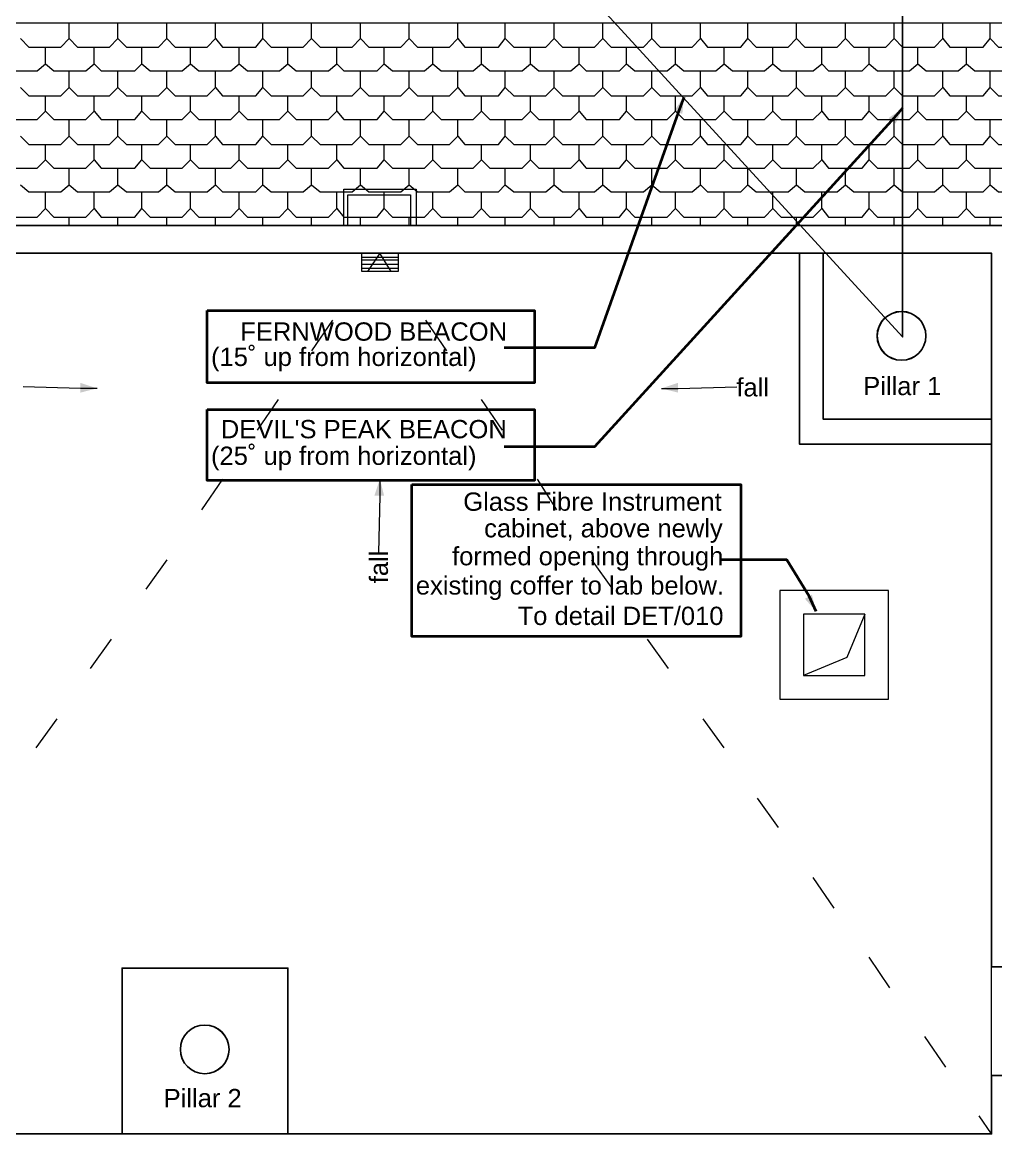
# Model space of a CAD drawing. Header units: millimetres. Extents: x 0 to 80.9, y 0 to 43.9.
# Drawn here: x 40.1 to 49.05, y 20.95 to 31.29 of the extents above; entities that cross this region are included whole.
import ezdxf

# ---------------------------------------------------------------- set-up
doc = ezdxf.new("R2010")
doc.units = ezdxf.units.MM
doc.layers.add('PDF_0', color=7, linetype='Continuous', true_color=0xed1f24)
for name, color, linetype in [('PDF_014408$A$doors_windows.2D_Pen_No__4', 7, 'Continuous'), ('PDF_014408$A$walls.inside_Pen_No__4', 7, 'Continuous'), ('PDF_014408$BL', 7, 'Continuous'), ('PDF_014408$BL-ROOF', 7, 'Continuous'), ('PDF_014408$EQ', 7, 'Continuous'), ('PDF_014408$Notes', 7, 'Continuous'), ('PDF_014408$PL-SERVICES-STORMWATER', 7, 'Continuous'), ('PDF_014408$PL-TOIL', 7, 'Continuous'), ('PDF_014408$S-Structural$Steel$Elevation_Pen_No__4', 7, 'Continuous'), ('PDF_014408$WA-COL', 7, 'Continuous'), ('PDF_014408$WA-EXT', 7, 'Continuous'), ('PDF_Text', 7, 'Continuous')]:
    doc.layers.add(name, color=color, linetype=linetype)
doc.styles.add('PDF ArialMT', font='arial.ttf')

msp = doc.modelspace()

# ---------------------------------------------------------------- linework, layer by layer
at = {"layer": 'PDF_0', "color": 7, "lineweight": 35}
for points in [[(46.186, 30.607), (46.134, 30.466), (45.365, 28.299), (44.532, 28.299)], [(48.199, 30.504), (48.096, 30.389), (45.365, 27.388), (44.532, 27.388)], [(47.404, 25.875), (47.34, 26.016), (47.134, 26.35), (46.532, 26.35)]]:
    msp.add_lwpolyline(points, dxfattribs=at)
at = {"layer": 'PDF_0', "color": 7, "lineweight": 9}
for points in [[(40.787, 27.927), (40.634, 27.927), (40.108, 27.94)], [(45.98, 27.927), (46.134, 27.927), (46.673, 27.94)], [(43.39, 27.093), (43.39, 26.939), (43.378, 26.414)]]:
    msp.add_lwpolyline(points, dxfattribs=at)
at = {"layer": 'PDF_0', "color": 7, "transparency": 33554559}
for points in [[(46.096, 30.478), (46.173, 30.453), (46.186, 30.607)], [(46.173, 30.453), (46.186, 30.607), (46.096, 30.478)], [(48.07, 30.414), (48.135, 30.363), (48.199, 30.504)], [(48.135, 30.363), (48.199, 30.504), (48.07, 30.414)], [(40.634, 27.978), (40.634, 27.888), (40.787, 27.927)], [(40.634, 27.888), (40.787, 27.927), (40.634, 27.978)], [(46.134, 27.888), (46.134, 27.978), (45.98, 27.927)], [(46.134, 27.978), (45.98, 27.927), (46.134, 27.888)], [(43.339, 26.939), (43.429, 26.939), (43.39, 27.093)], [(43.429, 26.939), (43.39, 27.093), (43.339, 26.939)], [(47.365, 26.029), (47.301, 25.991), (47.404, 25.875)], [(47.301, 25.991), (47.404, 25.875), (47.365, 26.029)]]:
    msp.add_solid(points, dxfattribs=at)
at = {"layer": 'PDF_014408$A$doors_windows.2D_Pen_No__4', "lineweight": 25}
msp.add_lwpolyline([(41.018, 21.067), (42.544, 21.067)], dxfattribs=at)
at = {"layer": 'PDF_014408$A$walls.inside_Pen_No__4', "lineweight": 25}
for points in [[(49.019, 29.119), (49.019, 22.695)], [(49.019, 21.067), (26.491, 21.067)]]:
    msp.add_lwpolyline(points, dxfattribs=at)
at = {"layer": 'PDF_014408$BL', "lineweight": 9}
msp.add_lwpolyline([(49.019, 21.605), (49.019, 22.606)], dxfattribs=at)
at = {"layer": 'PDF_014408$BL-ROOF', "lineweight": 9}
msp.add_lwpolyline([(9.078, 31.286), (18.541, 21.823), (26.234, 21.823), (26.234, 29.427), (49.276, 29.427), (49.276, 22.862), (66.534, 22.862), (66.534, 22.413), (75.407, 31.286)], close=True, dxfattribs=at)
for points in [[(40.082, 31.145), (40.159, 31.068), (40.454, 31.068), (40.531, 31.145), (40.531, 31.286)], [(40.531, 31.145), (40.608, 31.068), (40.903, 31.068), (40.98, 31.145), (40.98, 31.286)], [(40.98, 31.145), (41.057, 31.068), (41.352, 31.068), (41.429, 31.145), (41.429, 31.286)], [(41.429, 31.145), (41.505, 31.068), (41.8, 31.068), (41.877, 31.145), (41.877, 31.286)], [(41.877, 31.145), (41.941, 31.068), (42.249, 31.068), (42.313, 31.145), (42.313, 31.286)], [(42.313, 31.145), (42.39, 31.068), (42.685, 31.068), (42.762, 31.145), (42.762, 31.286)], [(42.762, 31.145), (42.839, 31.068), (43.134, 31.068), (43.211, 31.145), (43.211, 31.286)], [(43.211, 31.145), (43.288, 31.068), (43.583, 31.068), (43.66, 31.145), (43.66, 31.286)], [(43.66, 31.145), (43.737, 31.068), (44.031, 31.068), (44.108, 31.145), (44.108, 31.286)], [(44.108, 31.145), (44.173, 31.068), (44.48, 31.068), (44.544, 31.145), (44.544, 31.286)], [(44.544, 31.145), (44.621, 31.068), (44.916, 31.068), (44.993, 31.145), (44.993, 31.286)], [(44.993, 31.145), (45.07, 31.068), (45.365, 31.068), (45.442, 31.145), (45.442, 31.286)], [(45.442, 31.145), (45.519, 31.068), (45.814, 31.068), (45.891, 31.145), (45.891, 31.286)], [(45.891, 31.145), (45.968, 31.068), (46.263, 31.068), (46.339, 31.145), (46.339, 31.286)], [(46.339, 31.145), (46.404, 31.068), (46.711, 31.068), (46.775, 31.145), (46.775, 31.286)], [(46.775, 31.145), (46.852, 31.068), (47.147, 31.068), (47.224, 31.145), (47.224, 31.286)], [(47.224, 31.145), (47.301, 31.068), (47.596, 31.068), (47.673, 31.145), (47.673, 31.286)], [(47.673, 31.145), (47.75, 31.068), (48.045, 31.068), (48.122, 31.145), (48.122, 31.286)], [(48.122, 31.145), (48.199, 31.068), (48.494, 31.068), (48.571, 31.145), (48.571, 31.286)], [(48.571, 31.145), (48.635, 31.068), (48.942, 31.068), (49.006, 31.145), (49.006, 31.286)], [(49.006, 31.145), (49.083, 31.068), (49.378, 31.068), (49.455, 31.145), (49.455, 31.286)], [(39.864, 30.914), (39.941, 30.85), (40.236, 30.85), (40.313, 30.914), (40.313, 31.068)], [(40.313, 30.914), (40.39, 30.85), (40.685, 30.85), (40.762, 30.914), (40.762, 31.068)], [(40.762, 30.914), (40.826, 30.85), (41.134, 30.85), (41.198, 30.914), (41.198, 31.068)], [(41.198, 30.914), (41.275, 30.85), (41.57, 30.85), (41.647, 30.914), (41.647, 31.068)], [(41.647, 30.914), (41.723, 30.85), (42.018, 30.85), (42.095, 30.914), (42.095, 31.068)], [(42.095, 30.914), (42.172, 30.85), (42.467, 30.85), (42.544, 30.914), (42.544, 31.068)], [(42.544, 30.914), (42.621, 30.85), (42.916, 30.85), (42.993, 30.914), (42.993, 31.068)], [(42.993, 30.914), (43.057, 30.85), (43.365, 30.85), (43.429, 30.914), (43.429, 31.068)], [(43.429, 30.914), (43.506, 30.85), (43.801, 30.85), (43.878, 30.914), (43.878, 31.068)], [(43.878, 30.914), (43.955, 30.85), (44.249, 30.85), (44.326, 30.914), (44.326, 31.068)], [(44.326, 30.914), (44.403, 30.85), (44.698, 30.85), (44.775, 30.914), (44.775, 31.068)], [(44.775, 30.914), (44.852, 30.85), (45.147, 30.85), (45.224, 30.914), (45.224, 31.068)], [(45.224, 30.914), (45.288, 30.85), (45.596, 30.85), (45.66, 30.914), (45.66, 31.068)], [(45.66, 30.914), (45.737, 30.85), (46.032, 30.85), (46.109, 30.914), (46.109, 31.068)], [(46.109, 30.914), (46.186, 30.85), (46.481, 30.85), (46.557, 30.914), (46.557, 31.068)], [(46.557, 30.914), (46.634, 30.85), (46.929, 30.85), (47.006, 30.914), (47.006, 31.068)], [(47.006, 30.914), (47.083, 30.85), (47.378, 30.85), (47.455, 30.914), (47.455, 31.068)], [(47.455, 30.914), (47.519, 30.85), (47.827, 30.85), (47.891, 30.914), (47.891, 31.068)], [(47.891, 30.914), (47.968, 30.85), (48.263, 30.85), (48.34, 30.914), (48.34, 31.068)], [(48.34, 30.914), (48.417, 30.85), (48.712, 30.85), (48.789, 30.914), (48.789, 31.068)], [(48.789, 30.914), (48.865, 30.85), (49.16, 30.85), (49.237, 30.914), (49.237, 31.068)], [(40.082, 30.696), (40.159, 30.619), (40.454, 30.619), (40.531, 30.696), (40.531, 30.85)], [(40.531, 30.696), (40.608, 30.619), (40.903, 30.619), (40.98, 30.696), (40.98, 30.85)], [(40.98, 30.696), (41.057, 30.619), (41.352, 30.619), (41.429, 30.696), (41.429, 30.85)], [(41.429, 30.696), (41.505, 30.619), (41.8, 30.619), (41.877, 30.696), (41.877, 30.85)], [(41.877, 30.696), (41.941, 30.619), (42.249, 30.619), (42.313, 30.696), (42.313, 30.85)], [(42.313, 30.696), (42.39, 30.619), (42.685, 30.619), (42.762, 30.696), (42.762, 30.85)], [(42.762, 30.696), (42.839, 30.619), (43.134, 30.619), (43.211, 30.696), (43.211, 30.85)], [(43.211, 30.696), (43.288, 30.619), (43.583, 30.619), (43.66, 30.696), (43.66, 30.85)], [(43.66, 30.696), (43.737, 30.619), (44.031, 30.619), (44.108, 30.696), (44.108, 30.85)], [(44.108, 30.696), (44.173, 30.619), (44.48, 30.619), (44.544, 30.696), (44.544, 30.85)], [(44.544, 30.696), (44.621, 30.619), (44.916, 30.619), (44.993, 30.696), (44.993, 30.85)], [(44.993, 30.696), (45.07, 30.619), (45.365, 30.619), (45.442, 30.696), (45.442, 30.85)], [(45.442, 30.696), (45.519, 30.619), (45.814, 30.619), (45.891, 30.696), (45.891, 30.85)], [(45.891, 30.696), (45.968, 30.619), (46.263, 30.619), (46.339, 30.696), (46.339, 30.85)], [(46.339, 30.696), (46.404, 30.619), (46.711, 30.619), (46.775, 30.696), (46.775, 30.85)], [(46.775, 30.696), (46.852, 30.619), (47.147, 30.619), (47.224, 30.696), (47.224, 30.85)], [(47.224, 30.696), (47.301, 30.619), (47.596, 30.619), (47.673, 30.696), (47.673, 30.85)], [(47.673, 30.696), (47.75, 30.619), (48.045, 30.619), (48.122, 30.696), (48.122, 30.85)], [(48.122, 30.696), (48.199, 30.619), (48.494, 30.619), (48.571, 30.696), (48.571, 30.85)], [(48.571, 30.696), (48.635, 30.619), (48.942, 30.619), (49.006, 30.696), (49.006, 30.85)], [(49.006, 30.696), (49.083, 30.619), (49.378, 30.619), (49.455, 30.696), (49.455, 30.85)], [(39.864, 30.478), (39.941, 30.401), (40.236, 30.401), (40.313, 30.478), (40.313, 30.619)], [(40.313, 30.478), (40.39, 30.401), (40.685, 30.401), (40.762, 30.478), (40.762, 30.619)], [(40.762, 30.478), (40.826, 30.401), (41.134, 30.401), (41.198, 30.478), (41.198, 30.619)], [(41.198, 30.478), (41.275, 30.401), (41.57, 30.401), (41.647, 30.478), (41.647, 30.619)], [(41.647, 30.478), (41.723, 30.401), (42.018, 30.401), (42.095, 30.478), (42.095, 30.619)], [(42.095, 30.478), (42.172, 30.401), (42.467, 30.401), (42.544, 30.478), (42.544, 30.619)], [(42.544, 30.478), (42.621, 30.401), (42.916, 30.401), (42.993, 30.478), (42.993, 30.619)], [(42.993, 30.478), (43.057, 30.401), (43.365, 30.401), (43.429, 30.478), (43.429, 30.619)], [(43.429, 30.478), (43.506, 30.401), (43.801, 30.401), (43.878, 30.478), (43.878, 30.619)], [(43.878, 30.478), (43.955, 30.401), (44.249, 30.401), (44.326, 30.478), (44.326, 30.619)], [(44.326, 30.478), (44.403, 30.401), (44.698, 30.401), (44.775, 30.478), (44.775, 30.619)], [(44.775, 30.478), (44.852, 30.401), (45.147, 30.401), (45.224, 30.478), (45.224, 30.619)], [(45.224, 30.478), (45.288, 30.401), (45.596, 30.401), (45.66, 30.478), (45.66, 30.619)], [(45.66, 30.478), (45.737, 30.401), (46.032, 30.401), (46.109, 30.478), (46.109, 30.619)], [(46.109, 30.478), (46.186, 30.401), (46.481, 30.401), (46.557, 30.478), (46.557, 30.619)], [(46.557, 30.478), (46.634, 30.401), (46.929, 30.401), (47.006, 30.478), (47.006, 30.619)], [(47.006, 30.478), (47.083, 30.401), (47.378, 30.401), (47.455, 30.478), (47.455, 30.619)], [(47.455, 30.478), (47.519, 30.401), (47.827, 30.401), (47.891, 30.478), (47.891, 30.619)], [(47.891, 30.478), (47.968, 30.401), (48.263, 30.401), (48.34, 30.478), (48.34, 30.619)], [(48.34, 30.478), (48.417, 30.401), (48.712, 30.401), (48.789, 30.478), (48.789, 30.619)], [(48.789, 30.478), (48.865, 30.401), (49.16, 30.401), (49.237, 30.478), (49.237, 30.619)], [(40.082, 30.248), (40.159, 30.171), (40.454, 30.171), (40.531, 30.248), (40.531, 30.401)], [(40.531, 30.248), (40.608, 30.171), (40.903, 30.171), (40.98, 30.248), (40.98, 30.401)], [(40.98, 30.248), (41.057, 30.171), (41.352, 30.171), (41.429, 30.248), (41.429, 30.401)], [(41.429, 30.248), (41.505, 30.171), (41.8, 30.171), (41.877, 30.248), (41.877, 30.401)], [(41.877, 30.248), (41.941, 30.171), (42.249, 30.171), (42.313, 30.248), (42.313, 30.401)], [(42.313, 30.248), (42.39, 30.171), (42.685, 30.171), (42.762, 30.248), (42.762, 30.401)], [(42.762, 30.248), (42.839, 30.171), (43.134, 30.171), (43.211, 30.248), (43.211, 30.401)], [(43.211, 30.248), (43.288, 30.171), (43.583, 30.171), (43.66, 30.248), (43.66, 30.401)], [(43.66, 30.248), (43.737, 30.171), (44.031, 30.171), (44.108, 30.248), (44.108, 30.401)], [(44.108, 30.248), (44.173, 30.171), (44.48, 30.171), (44.544, 30.248), (44.544, 30.401)], [(44.544, 30.248), (44.621, 30.171), (44.916, 30.171), (44.993, 30.248), (44.993, 30.401)], [(44.993, 30.248), (45.07, 30.171), (45.365, 30.171), (45.442, 30.248), (45.442, 30.401)], [(45.442, 30.248), (45.519, 30.171), (45.814, 30.171), (45.891, 30.248), (45.891, 30.401)], [(45.891, 30.248), (45.968, 30.171), (46.263, 30.171), (46.339, 30.248), (46.339, 30.401)], [(46.339, 30.248), (46.404, 30.171), (46.711, 30.171), (46.775, 30.248), (46.775, 30.401)], [(46.775, 30.248), (46.852, 30.171), (47.147, 30.171), (47.224, 30.248), (47.224, 30.401)], [(47.224, 30.248), (47.301, 30.171), (47.596, 30.171), (47.673, 30.248), (47.673, 30.401)], [(47.673, 30.248), (47.75, 30.171), (48.045, 30.171), (48.122, 30.248), (48.122, 30.401)], [(48.122, 30.248), (48.199, 30.171), (48.494, 30.171), (48.571, 30.248), (48.571, 30.401)], [(48.571, 30.248), (48.635, 30.171), (48.942, 30.171), (49.006, 30.248), (49.006, 30.401)], [(49.006, 30.248), (49.083, 30.171), (49.378, 30.171), (49.455, 30.248), (49.455, 30.401)], [(39.864, 30.03), (39.941, 29.953), (40.236, 29.953), (40.313, 30.03), (40.313, 30.171)], [(40.313, 30.03), (40.39, 29.953), (40.685, 29.953), (40.762, 30.03), (40.762, 30.171)], [(40.762, 30.03), (40.826, 29.953), (41.134, 29.953), (41.198, 30.03), (41.198, 30.171)], [(41.198, 30.03), (41.275, 29.953), (41.57, 29.953), (41.647, 30.03), (41.647, 30.171)], [(41.647, 30.03), (41.723, 29.953), (42.018, 29.953), (42.095, 30.03), (42.095, 30.171)], [(42.095, 30.03), (42.172, 29.953), (42.467, 29.953), (42.544, 30.03), (42.544, 30.171)], [(42.544, 30.03), (42.621, 29.953), (42.916, 29.953), (42.993, 30.03), (42.993, 30.171)], [(42.993, 30.03), (43.057, 29.953), (43.365, 29.953), (43.429, 30.03), (43.429, 30.171)], [(43.429, 30.03), (43.506, 29.953), (43.801, 29.953), (43.878, 30.03), (43.878, 30.171)], [(43.878, 30.03), (43.955, 29.953), (44.249, 29.953), (44.326, 30.03), (44.326, 30.171)], [(44.326, 30.03), (44.403, 29.953), (44.698, 29.953), (44.775, 30.03), (44.775, 30.171)], [(44.775, 30.03), (44.852, 29.953), (45.147, 29.953), (45.224, 30.03), (45.224, 30.171)], [(45.224, 30.03), (45.288, 29.953), (45.596, 29.953), (45.66, 30.03), (45.66, 30.171)], [(45.66, 30.03), (45.737, 29.953), (46.032, 29.953), (46.109, 30.03), (46.109, 30.171)], [(46.109, 30.03), (46.186, 29.953), (46.481, 29.953), (46.557, 30.03), (46.557, 30.171)], [(46.557, 30.03), (46.634, 29.953), (46.929, 29.953), (47.006, 30.03), (47.006, 30.171)], [(47.006, 30.03), (47.083, 29.953), (47.378, 29.953), (47.455, 30.03), (47.455, 30.171)], [(47.455, 30.03), (47.519, 29.953), (47.827, 29.953), (47.891, 30.03), (47.891, 30.171)], [(47.891, 30.03), (47.968, 29.953), (48.263, 29.953), (48.34, 30.03), (48.34, 30.171)], [(48.34, 30.03), (48.417, 29.953), (48.712, 29.953), (48.789, 30.03), (48.789, 30.171)], [(48.789, 30.03), (48.865, 29.953), (49.16, 29.953), (49.237, 30.03), (49.237, 30.171)], [(40.082, 29.799), (40.159, 29.735), (40.454, 29.735), (40.531, 29.799), (40.531, 29.953)], [(40.531, 29.799), (40.608, 29.735), (40.903, 29.735), (40.98, 29.799), (40.98, 29.953)], [(40.98, 29.799), (41.057, 29.735), (41.352, 29.735), (41.429, 29.799), (41.429, 29.953)], [(41.429, 29.799), (41.505, 29.735), (41.8, 29.735), (41.877, 29.799), (41.877, 29.953)], [(41.877, 29.799), (41.941, 29.735), (42.249, 29.735), (42.313, 29.799), (42.313, 29.953)], [(42.313, 29.799), (42.39, 29.735), (42.685, 29.735), (42.762, 29.799), (42.762, 29.953)], [(42.762, 29.799), (42.839, 29.735), (43.134, 29.735), (43.211, 29.799), (43.211, 29.953)], [(43.211, 29.799), (43.288, 29.735), (43.583, 29.735), (43.66, 29.799), (43.66, 29.953)], [(43.66, 29.799), (43.737, 29.735), (44.031, 29.735), (44.108, 29.799), (44.108, 29.953)], [(44.108, 29.799), (44.173, 29.735), (44.48, 29.735), (44.544, 29.799), (44.544, 29.953)], [(44.544, 29.799), (44.621, 29.735), (44.916, 29.735), (44.993, 29.799), (44.993, 29.953)], [(44.993, 29.799), (45.07, 29.735), (45.365, 29.735), (45.442, 29.799), (45.442, 29.953)], [(45.442, 29.799), (45.519, 29.735), (45.814, 29.735), (45.891, 29.799), (45.891, 29.953)], [(45.891, 29.799), (45.968, 29.735), (46.263, 29.735), (46.339, 29.799), (46.339, 29.953)], [(46.339, 29.799), (46.404, 29.735), (46.711, 29.735), (46.775, 29.799), (46.775, 29.953)], [(46.775, 29.799), (46.852, 29.735), (47.147, 29.735), (47.224, 29.799), (47.224, 29.953)], [(47.224, 29.799), (47.301, 29.735), (47.596, 29.735), (47.673, 29.799), (47.673, 29.953)], [(47.673, 29.799), (47.75, 29.735), (48.045, 29.735), (48.122, 29.799), (48.122, 29.953)], [(48.122, 29.799), (48.199, 29.735), (48.494, 29.735), (48.571, 29.799), (48.571, 29.953)], [(48.571, 29.799), (48.635, 29.735), (48.942, 29.735), (49.006, 29.799), (49.006, 29.953)], [(49.006, 29.799), (49.083, 29.735), (49.378, 29.735), (49.455, 29.799), (49.455, 29.953)], [(39.864, 29.581), (39.941, 29.504), (40.236, 29.504), (40.313, 29.581), (40.313, 29.735)], [(40.313, 29.581), (40.39, 29.504), (40.685, 29.504), (40.762, 29.581), (40.762, 29.735)], [(40.762, 29.581), (40.826, 29.504), (41.134, 29.504), (41.198, 29.581), (41.198, 29.735)], [(41.198, 29.581), (41.275, 29.504), (41.57, 29.504), (41.647, 29.581), (41.647, 29.735)], [(41.647, 29.581), (41.723, 29.504), (42.018, 29.504), (42.095, 29.581), (42.095, 29.735)], [(42.095, 29.581), (42.172, 29.504), (42.467, 29.504), (42.544, 29.581), (42.544, 29.735)], [(42.544, 29.581), (42.621, 29.504), (42.916, 29.504), (42.993, 29.581), (42.993, 29.735)], [(42.993, 29.581), (43.057, 29.504), (43.365, 29.504), (43.429, 29.581), (43.429, 29.735)], [(43.429, 29.581), (43.506, 29.504), (43.801, 29.504), (43.878, 29.581), (43.878, 29.735)], [(43.878, 29.581), (43.955, 29.504), (44.249, 29.504), (44.326, 29.581), (44.326, 29.735)], [(44.326, 29.581), (44.403, 29.504), (44.698, 29.504), (44.775, 29.581), (44.775, 29.735)], [(44.775, 29.581), (44.852, 29.504), (45.147, 29.504), (45.224, 29.581), (45.224, 29.735)], [(45.224, 29.581), (45.288, 29.504), (45.596, 29.504), (45.66, 29.581), (45.66, 29.735)], [(45.66, 29.581), (45.737, 29.504), (46.032, 29.504), (46.109, 29.581), (46.109, 29.735)], [(46.109, 29.581), (46.186, 29.504), (46.481, 29.504), (46.557, 29.581), (46.557, 29.735)], [(46.557, 29.581), (46.634, 29.504), (46.929, 29.504), (47.006, 29.581), (47.006, 29.735)], [(47.006, 29.581), (47.083, 29.504), (47.378, 29.504), (47.455, 29.581), (47.455, 29.735)], [(47.455, 29.581), (47.519, 29.504), (47.827, 29.504), (47.891, 29.581), (47.891, 29.735)], [(47.891, 29.581), (47.968, 29.504), (48.263, 29.504), (48.34, 29.581), (48.34, 29.735)], [(48.34, 29.581), (48.417, 29.504), (48.712, 29.504), (48.789, 29.581), (48.789, 29.735)], [(48.789, 29.581), (48.865, 29.504), (49.16, 29.504), (49.237, 29.581), (49.237, 29.735)], [(40.531, 29.427), (40.531, 29.504)], [(40.98, 29.427), (40.98, 29.504)], [(41.429, 29.427), (41.429, 29.504)], [(41.877, 29.427), (41.877, 29.504)], [(42.313, 29.427), (42.313, 29.504)], [(42.762, 29.427), (42.762, 29.504)], [(43.211, 29.427), (43.211, 29.504)], [(43.66, 29.427), (43.66, 29.504)], [(44.108, 29.427), (44.108, 29.504)], [(44.544, 29.427), (44.544, 29.504)], [(44.993, 29.427), (44.993, 29.504)], [(45.442, 29.427), (45.442, 29.504)], [(45.891, 29.427), (45.891, 29.504)], [(46.339, 29.427), (46.339, 29.504)], [(46.775, 29.427), (46.775, 29.504)], [(47.224, 29.427), (47.224, 29.504)], [(47.673, 29.427), (47.673, 29.504)], [(48.122, 29.427), (48.122, 29.504)], [(48.571, 29.427), (48.571, 29.504)], [(49.006, 29.427), (49.006, 29.504)], [(43.493, 29.004), (43.39, 29.171), (43.275, 29.004)], [(42.954, 28.555), (42.762, 28.273)], [(44.006, 28.273), (43.813, 28.555)], [(42.454, 27.824), (42.262, 27.542)], [(44.519, 27.542), (44.326, 27.824)], [(41.941, 27.093), (41.749, 26.811)], [(45.019, 26.811), (44.839, 27.093)], [(41.429, 26.35), (41.236, 26.08)], [(45.532, 26.08), (45.339, 26.35)], [(40.916, 25.619), (40.723, 25.35)], [(46.045, 25.35), (45.852, 25.619)], [(40.416, 24.888), (40.223, 24.619)], [(46.557, 24.619), (46.365, 24.888)], [(47.058, 23.888), (46.865, 24.157)], [(47.57, 23.144), (47.378, 23.426)], [(48.083, 22.413), (47.891, 22.695)], [(48.596, 21.682), (48.404, 21.964)], [(49.019, 21.067), (48.904, 21.234)]]:
    msp.add_lwpolyline(points, dxfattribs=at)
at = {"layer": 'PDF_014408$EQ', "lineweight": 9}
for points in [[(48.07, 25.067), (48.07, 26.068), (47.07, 26.068), (47.07, 25.067)], [(47.288, 25.285), (47.852, 25.285), (47.852, 25.85), (47.288, 25.85)]]:
    msp.add_lwpolyline(points, close=True, dxfattribs=at)
msp.add_lwpolyline([(47.852, 25.85), (47.686, 25.452), (47.288, 25.285)], dxfattribs=at)
at = {"layer": 'PDF_014408$Notes', "lineweight": 35}
for points in [[(41.8, 28.645), (44.814, 28.645), (44.814, 27.978), (41.8, 27.978)], [(41.8, 27.734), (44.814, 27.734), (44.814, 27.081), (41.8, 27.081)], [(43.685, 27.042), (46.711, 27.042), (46.711, 25.644), (43.685, 25.644)]]:
    msp.add_lwpolyline(points, close=True, dxfattribs=at)
at = {"layer": 'PDF_014408$PL-SERVICES-STORMWATER', "lineweight": 0}
for points in [[(43.057, 29.76), (43.724, 29.76), (43.724, 29.427), (43.057, 29.427)], [(43.095, 29.709), (43.672, 29.709), (43.672, 29.427), (43.095, 29.427)]]:
    msp.add_lwpolyline(points, close=True, dxfattribs=at)
at = {"layer": 'PDF_014408$PL-TOIL', "lineweight": 9}
msp.add_lwpolyline([(43.224, 29.171), (43.557, 29.171), (43.557, 29.004), (43.224, 29.004)], close=True, dxfattribs=at)
for points in [[(43.557, 29.132), (43.224, 29.132)], [(43.557, 29.106), (43.224, 29.106)], [(43.557, 29.068), (43.224, 29.068)], [(43.557, 29.029), (43.224, 29.029)]]:
    msp.add_lwpolyline(points, dxfattribs=at)
at = {"layer": 'PDF_014408$S-Structural$Steel$Elevation_Pen_No__4', "lineweight": 25}
msp.add_lwpolyline([(45.096, 32.209), (44.698, 32.222), (48.199, 28.401), (48.199, 32.222), (48.481, 31.94)], dxfattribs=at)
at = {"layer": 'PDF_014408$WA-COL', "lineweight": 25}
for points in [[(47.25, 29.171), (47.25, 27.414), (49.019, 27.414)], [(47.468, 29.171), (47.468, 27.645), (49.019, 27.645)], [(41.018, 21.067), (41.018, 22.593), (42.544, 22.593), (42.544, 21.067)]]:
    msp.add_lwpolyline(points, dxfattribs=at)
for points in [[(47.965, 28.41, 1), (48.414, 28.41, 1)], [(41.554, 21.845, 1), (42.003, 21.845, 1)]]:
    msp.add_lwpolyline(points, format="xyb", close=True, dxfattribs=at)
for centre in [(48.19, 28.41), (41.778, 21.845)]:
    msp.add_circle(centre, 0.224, dxfattribs=at)
at = {"layer": 'PDF_014408$WA-EXT', "lineweight": 25}
for points in [[(26.491, 29.171), (49.019, 29.171), (49.019, 22.606), (66.278, 22.606), (66.278, 18.592), (66.534, 18.592), (66.534, 22.862), (49.276, 22.862), (49.276, 29.427), (26.234, 29.427)], [(49.276, 21.605), (49.019, 21.605), (49.019, 21.067), (26.491, 21.067), (26.234, 20.81), (49.276, 20.81)]]:
    msp.add_lwpolyline(points, close=True, dxfattribs=at)

# ---------------------------------------------------------------- texts
at = {"layer": 'PDF_Text', "char_height": 0.1683, "attachment_point": 4, "style": 'PDF ArialMT'}
for s, insert in [('FERNWOOD BEACON', (42.105, 28.449)), ('(15˚ up from horizontal)', (41.836, 28.192)), ('fall', (46.67, 27.936)), ('Pillar 1', (47.837, 27.948)), ("DEVIL'S PEAK BEACON", (41.926, 27.551)), ('(25˚ up from horizontal)', (41.836, 27.282)), ('Glass Fibre Instrument', (44.157, 26.884)), ('cabinet, above newly', (44.349, 26.615)), ('formed opening through', (44.054, 26.358)), ('existing coffer to lab below.', (43.721, 26.089)), ('To detail DET/010', (44.657, 25.833)), ('Pillar 2', (41.4, 21.396))]:
    msp.add_mtext(s, dxfattribs=dict(at, insert=insert))
at = {"layer": 'PDF_Text', "insert": (43.381, 26.134), "char_height": 0.1683, "attachment_point": 4, "rotation": 90, "style": 'PDF ArialMT'}
msp.add_mtext('fall', dxfattribs=at)

doc.saveas('drawing.dxf')
